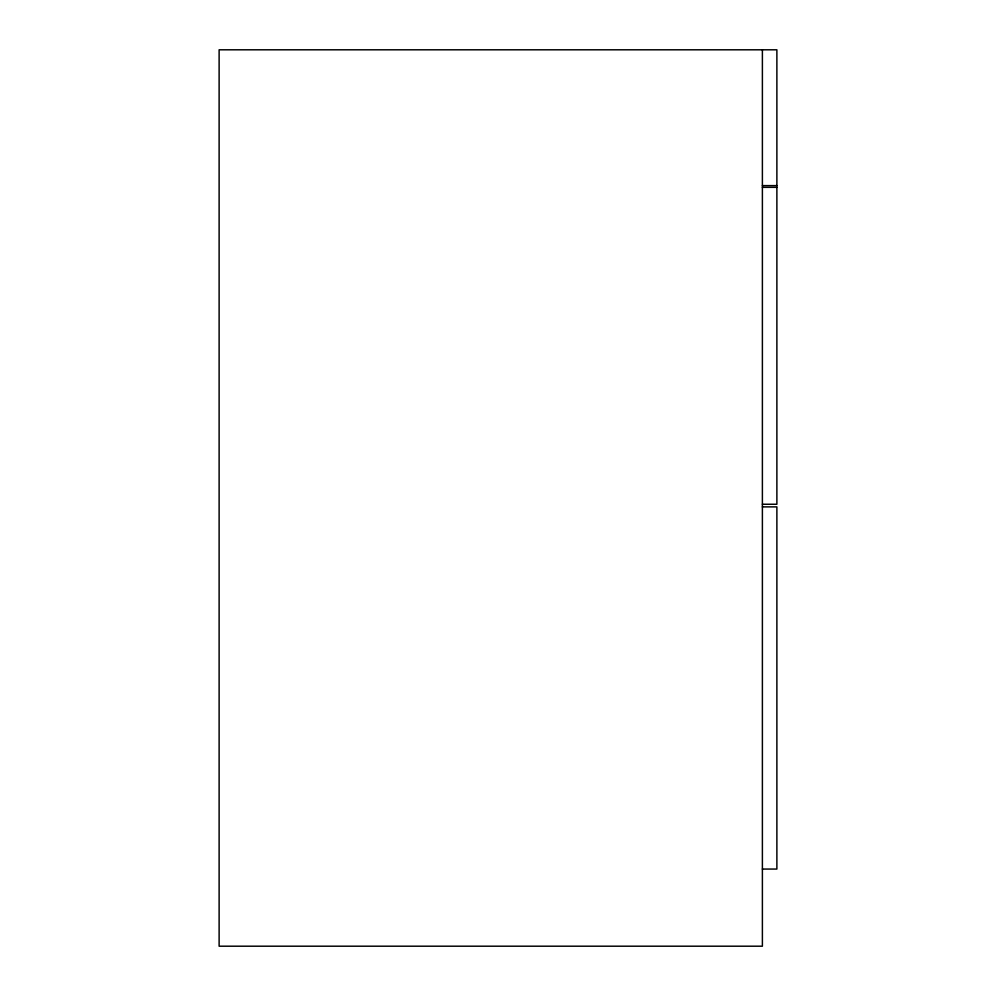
<?xml version="1.0" encoding="UTF-8"?>
<svg xmlns="http://www.w3.org/2000/svg" width="996" height="996" viewBox="0 0 996 996"><rect width="100%" height="100%" fill="white"/><g stroke="black" fill="none" stroke-linecap="round" stroke-linejoin="round"><path stroke-width="1.49" d="M762.388 185.617L776.88 185.617M762.388 187.335L776.88 187.335M762.388 504.25L776.88 504.25L776.88 49.8L219.12 49.8L219.12 946.2L762.388 946.2L762.388 49.8M762.388 506.877L776.88 506.877L776.88 869.06L762.388 869.06"/></g></svg>
